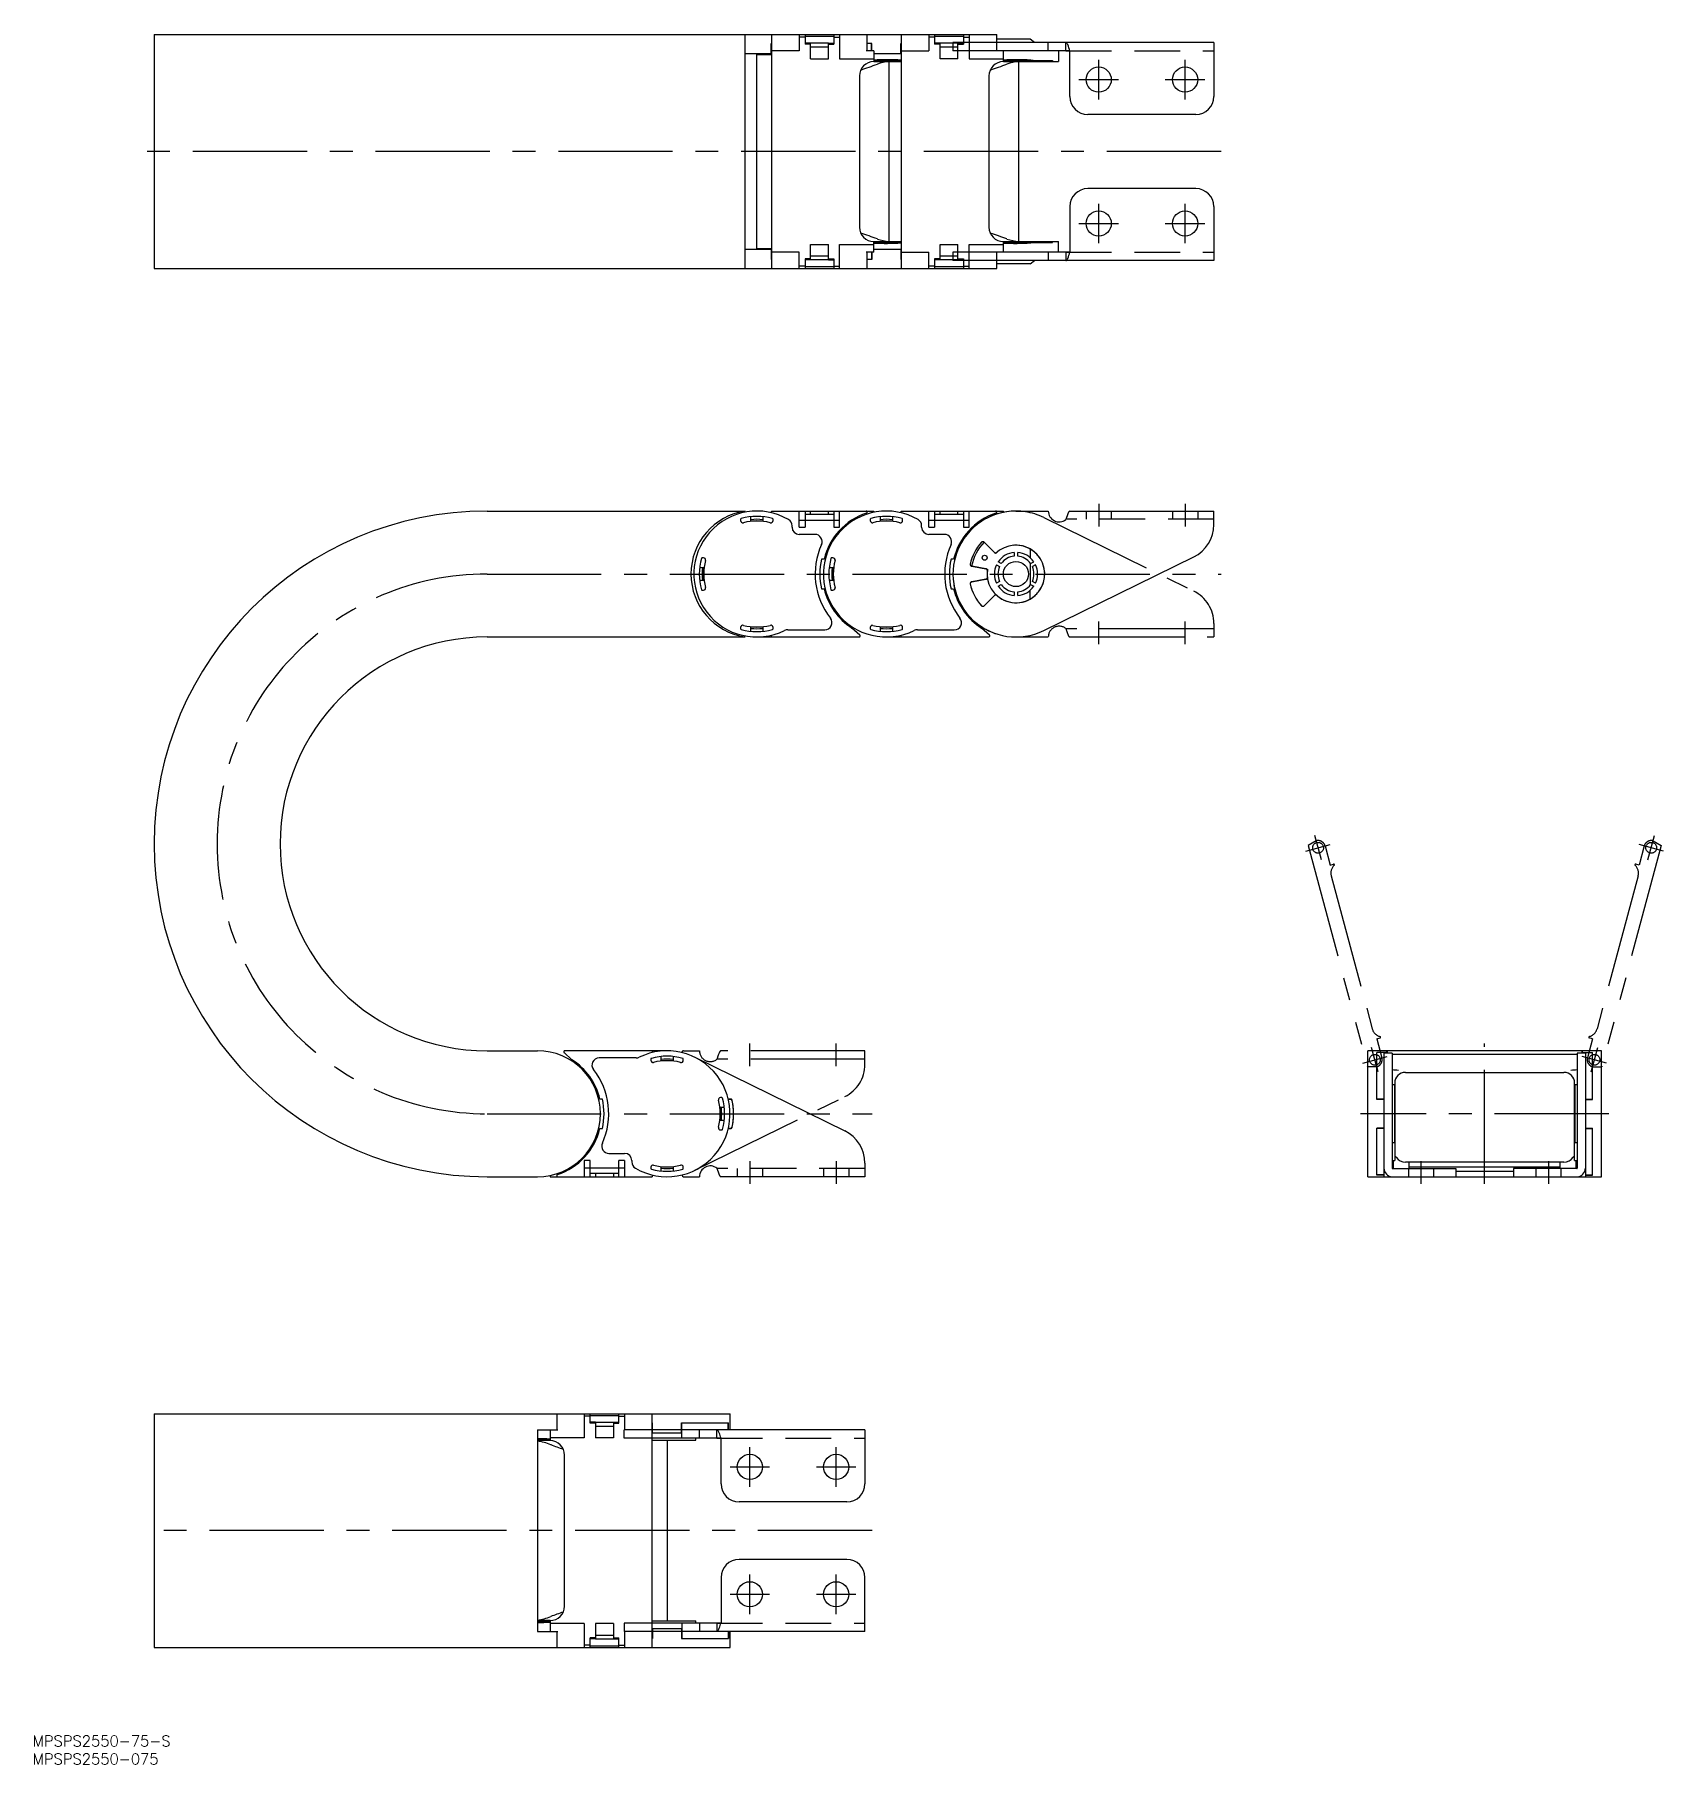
# Model space of a CAD drawing. Extents: x -176 to 277, y -181 to 300.
import ezdxf

# ---------------------------------------------------------------- set-up
doc = ezdxf.new("R2010")
doc.units = 0
for name, pattern in [('CENTER', [50.8, 31.75, -6.35, 6.35, -6.35]), ('DASHED', [19.05, 12.7, -6.35]), ('PHANTOM', [63.5, 31.75, -6.35, 6.35, -6.35, 6.35, -6.35])]:
    doc.linetypes.add(name, pattern=pattern)
doc.layers.get('0').update_dxf_attribs({"linetype": 'CONTINUOUS'})
doc.layers.add('CENTER', color=1, linetype='CENTER')
doc.styles.get("Standard").update_dxf_attribs({"font": 'txt.shx', "height": 3, "bigfont": 'bigfont.shx'})

msp = doc.modelspace()

# ---------------------------------------------------------------- linework, layer by layer
at = {"color": 7, "linetype": 'CONTINUOUS'}
for p, q in [((-142.52, 299.91), (91.61, 299.91)), ((-142.52, 299.91), (-142.52, 234.91)), ((21.7, 234.91), (21.7, 299.91)), ((29.05, 299.91), (29.05, 234.91)), ((36.75, 299.91), (36.75, 295.41)), ((38.35, 299.24), (36.75, 299.24)), ((38.35, 299.91), (38.35, 297.24)), ((46.35, 299.41), (38.35, 299.41)), ((46.35, 299.91), (46.35, 297.24)), ((46.35, 299.24), (47.95, 299.24)), ((47.95, 299.91), (47.95, 293.21)), ((55.61, 295.41), (55.61, 299.91)), ((65.05, 299.91), (65.05, 234.91)), ((72.75, 299.91), (72.75, 295.41)), ((74.35, 299.24), (72.75, 299.24)), ((74.35, 299.91), (74.35, 297.24)), ((82.35, 299.41), (74.35, 299.41)), ((82.35, 299.91), (82.35, 297.24)), ((82.35, 299.24), (83.95, 299.24)), ((83.95, 299.91), (83.95, 293.21)), ((91.61, 295.41), (91.61, 299.91)), ((100.95, 298.61), (91.61, 298.61)), ((102.07, 297.71), (100.95, 298.61)), ((28.95, 294.61), (21.7, 294.61)), ((24.95, 294.41), (29.05, 294.41)), ((24.95, 240.41), (24.95, 294.41)), ((28.95, 294.61), (28.95, 297.41)), ((29.05, 297.41), (28.95, 297.41)), ((36.75, 295.41), (28.95, 295.41)), ((39.85, 297.52), (38.35, 297.52)), ((39.85, 297.24), (38.35, 297.24)), ((39.85, 293.21), (39.85, 297.52)), ((44.85, 297.51), (39.85, 297.51)), ((44.85, 296.46), (39.85, 296.46)), ((44.85, 293.21), (44.85, 297.52)), ((44.85, 297.52), (46.35, 297.52)), ((44.85, 297.24), (46.35, 297.24)), ((57.45, 295.41), (55.31, 295.41)), ((56.95, 297.41), (55.61, 297.41)), ((56.85, 295.41), (56.85, 297.41)), ((56.95, 295.41), (56.95, 297.41)), ((57.45, 295.41), (57.45, 292.41)), ((64.95, 294.61), (57.45, 294.61)), ((64.95, 294.61), (64.95, 297.41)), ((65.05, 297.41), (64.95, 297.41)), ((64.95, 295.41), (72.75, 295.41)), ((75.85, 297.52), (74.35, 297.52)), ((75.85, 297.24), (74.35, 297.24)), ((75.85, 293.21), (75.85, 297.52)), ((80.85, 297.51), (75.85, 297.51)), ((80.85, 296.46), (75.85, 296.46)), ((151.95, 297.71), (79.45, 297.71)), ((79.45, 297.71), (79.45, 295.41)), ((110.81, 295.41), (79.45, 295.41)), ((80.85, 293.21), (80.85, 297.52)), ((80.85, 297.52), (82.35, 297.52)), ((80.85, 297.24), (82.35, 297.24)), ((93.45, 292.41), (93.45, 295.41)), ((105.95, 295.41), (105.95, 297.71)), ((108.75, 295.41), (108.75, 292.41)), ((110.81, 295.41), (110.81, 297.71)), ((111.95, 295.36), (110.81, 295.41)), ((111.95, 282.71), (111.95, 295.36)), ((151.95, 297.71), (151.95, 282.71)), ((39.85, 293.21), (44.85, 293.21)), ((47.95, 293.21), (57.45, 293.21)), ((57.45, 292.71), (65.05, 292.71)), ((57.45, 292.41), (65.05, 292.41)), ((61.76, 242.41), (61.76, 292.41)), ((80.85, 293.21), (75.85, 293.21)), ((83.95, 293.21), (93.45, 293.21)), ((93.45, 292.71), (107.11, 292.71)), ((93.45, 292.41), (108.75, 292.41)), ((97.76, 242.41), (97.76, 292.41)), ((107.11, 292.71), (107.11, 292.41)), ((53.45, 288.41), (53.45, 246.41)), ((89.45, 288.41), (89.45, 246.41)), ((146.95, 277.71), (116.95, 277.71)), ((146.95, 257.11), (116.95, 257.11)), ((111.95, 252.11), (111.95, 239.46)), ((151.95, 252.11), (151.95, 237.11)), ((29.05, 240.41), (24.95, 240.41)), ((39.85, 241.61), (44.85, 241.61)), ((39.85, 237.3), (39.85, 241.61)), ((44.85, 237.3), (44.85, 241.61)), ((47.95, 234.91), (47.95, 241.61)), ((47.95, 241.61), (57.45, 241.61)), ((57.45, 242.41), (65.05, 242.41)), ((57.45, 239.41), (57.45, 242.41)), ((57.45, 242.11), (65.05, 242.11)), ((75.85, 237.3), (75.85, 241.61)), ((75.85, 241.61), (80.85, 241.61)), ((80.85, 237.3), (80.85, 241.61)), ((83.95, 241.61), (93.45, 241.61)), ((83.95, 234.91), (83.95, 241.61)), ((93.45, 242.41), (108.75, 242.41)), ((93.45, 239.41), (93.45, 242.41)), ((93.45, 242.11), (107.11, 242.11)), ((107.11, 242.11), (107.11, 242.41)), ((108.75, 239.41), (108.75, 242.41)), ((28.95, 240.21), (21.7, 240.21)), ((28.95, 240.21), (28.95, 237.41)), ((36.75, 239.41), (28.95, 239.41)), ((29.05, 237.41), (28.95, 237.41)), ((36.75, 234.91), (36.75, 239.41)), ((38.35, 235.58), (36.75, 235.58)), ((39.85, 237.58), (38.35, 237.58)), ((38.35, 237.58), (38.35, 234.91)), ((39.85, 237.3), (38.35, 237.3)), ((44.85, 238.36), (39.85, 238.36)), ((44.85, 237.31), (39.85, 237.31)), ((44.85, 237.58), (46.35, 237.58)), ((44.85, 237.3), (46.35, 237.3)), ((46.35, 237.58), (46.35, 234.91)), ((46.35, 235.58), (47.95, 235.58)), ((57.45, 239.41), (55.31, 239.41)), ((55.61, 234.91), (55.61, 239.41)), ((56.95, 237.41), (55.61, 237.41)), ((56.85, 239.41), (56.85, 237.41)), ((56.95, 239.41), (56.95, 237.41)), ((64.95, 240.21), (57.45, 240.21)), ((64.95, 240.21), (64.95, 237.41)), ((64.95, 239.41), (72.75, 239.41)), ((65.05, 237.41), (64.95, 237.41)), ((72.75, 234.91), (72.75, 239.41)), ((74.35, 235.58), (72.75, 235.58)), ((75.85, 237.58), (74.35, 237.58)), ((74.35, 237.58), (74.35, 234.91)), ((75.85, 237.3), (74.35, 237.3)), ((80.85, 238.36), (75.85, 238.36)), ((80.85, 237.31), (75.85, 237.31)), ((110.81, 239.41), (79.45, 239.41)), ((79.45, 239.41), (79.45, 237.11)), ((151.95, 237.11), (79.45, 237.11)), ((80.85, 237.58), (82.35, 237.58)), ((80.85, 237.3), (82.35, 237.3)), ((82.35, 237.58), (82.35, 234.91)), ((82.35, 235.58), (83.95, 235.58)), ((91.61, 234.91), (91.61, 239.41)), ((100.95, 236.21), (91.61, 236.21)), ((100.95, 236.21), (102.07, 237.11)), ((105.95, 239.41), (105.95, 237.11)), ((111.95, 239.46), (110.81, 239.41)), ((110.81, 239.41), (110.81, 237.11)), ((-142.52, 234.91), (91.61, 234.91)), ((46.35, 235.41), (38.35, 235.41)), ((82.35, 235.41), (74.35, 235.41)), ((-50.02, 167.5), (21.7, 167.5)), ((20.45, 165.2), (20.45, 164.85)), ((23.2, 165.9), (23.2, 164.8)), ((23.2, 164.8), (26.7, 164.8)), ((26.7, 164.8), (26.7, 165.9)), ((29.05, 167.5), (57.45, 167.5)), ((29.05, 167.01), (29.05, 167.5)), ((29.45, 164.85), (29.45, 165.2)), ((36.75, 163), (36.75, 167.5)), ((36.75, 165), (47.95, 165)), ((38.35, 167.5), (38.35, 163)), ((46.35, 166.5), (38.35, 166.5)), ((39.85, 166.5), (39.85, 167.5)), ((44.85, 166.5), (44.85, 167.5)), ((46.35, 167.5), (46.35, 163)), ((47.95, 163), (47.95, 167.5)), ((56.45, 165.2), (56.45, 164.85)), ((57.45, 167.15), (57.45, 167.5)), ((59.2, 165.9), (59.2, 164.8)), ((59.2, 164.8), (62.7, 164.8)), ((62.7, 164.8), (62.7, 165.9)), ((65.05, 167.5), (93.45, 167.5)), ((65.05, 167.01), (65.05, 167.5)), ((65.45, 164.85), (65.45, 165.2)), ((72.75, 163), (72.75, 167.5)), ((72.75, 165), (83.95, 165)), ((74.35, 167.5), (74.35, 163)), ((82.35, 166.5), (74.35, 166.5)), ((75.85, 166.5), (75.85, 167.5)), ((80.85, 166.5), (80.85, 167.5)), ((82.35, 167.5), (82.35, 163)), ((83.95, 163), (83.95, 167.5)), ((93.45, 167.15), (93.45, 167.5)), ((96.95, 167.5), (105.95, 167.5)), ((111.95, 167.5), (151.95, 167.5)), ((151.95, 163.73), (151.95, 167.5)), ((34.75, 163), (34.75, 163.39)), ((36.75, 163), (38.35, 163)), ((41.09, 161), (36.75, 161)), ((46.35, 163), (47.95, 163)), ((70.75, 163), (70.75, 163.39)), ((72.75, 163), (74.35, 163)), ((77.09, 161), (72.75, 161)), ((82.35, 163), (83.95, 163)), ((91.29, 155.66), (88.12, 158.83)), ((10.1, 154.5), (9.75, 154.5)), ((43.63, 154.1), (42.91, 154.1)), ((46.1, 154.5), (45.75, 154.5)), ((79.63, 154.1), (78.91, 154.1)), ((96.45, 155.98), (96.45, 154.97)), ((97.45, 154.97), (97.45, 155.98)), ((100.95, 156.93), (100.95, 154.47)), ((104.66, 134.29), (146.36, 154.75)), ((10.15, 151.75), (9.05, 151.75)), ((10.15, 148.25), (10.15, 151.75)), ((46.15, 151.75), (45.05, 151.75)), ((46.15, 148.25), (46.15, 151.75)), ((84.65, 152.17), (89.07, 151.39)), ((91.52, 152.56), (92.39, 152.05)), ((92.89, 152.92), (92.02, 153.42)), ((100.95, 153), (100.95, 147)), ((101.01, 152.92), (101.88, 153.42)), ((102.38, 152.56), (101.51, 152.05)), ((9.05, 148.25), (10.15, 148.25)), ((9.75, 145.5), (10.1, 145.5)), ((42.91, 145.9), (43.63, 145.9)), ((45.05, 148.25), (46.15, 148.25)), ((45.75, 145.5), (46.1, 145.5)), ((78.91, 145.9), (79.63, 145.9)), ((88.59, 148.53), (84.65, 147.83)), ((92.39, 147.95), (91.52, 147.44)), ((92.02, 146.58), (92.89, 147.08)), ((96.45, 145.03), (96.45, 144.02)), ((97.45, 144.02), (97.45, 145.03)), ((100.95, 143.07), (100.95, 145.53)), ((101.01, 147.08), (101.88, 146.58)), ((102.38, 147.44), (101.51, 147.95)), ((88.12, 141.17), (90.95, 144)), ((20.45, 135.15), (20.45, 134.8)), ((26.7, 135.2), (23.2, 135.2)), ((23.2, 135.2), (23.2, 134.1)), ((26.7, 134.1), (26.7, 135.2)), ((29.45, 134.8), (29.45, 135.15)), ((49.25, 136.8), (49.25, 136.99)), ((53.57, 133.02), (51.39, 134.99)), ((56.45, 135.15), (56.45, 134.8)), ((62.7, 135.2), (59.2, 135.2)), ((59.2, 135.2), (59.2, 134.1)), ((62.7, 134.1), (62.7, 135.2)), ((65.45, 134.8), (65.45, 135.15)), ((85.25, 136.8), (85.25, 136.99)), ((89.57, 133.02), (87.39, 134.99)), ((-50.02, 132.5), (21.7, 132.5)), ((24.95, 132.5), (53.37, 132.5)), ((29.05, 132.5), (29.05, 132.99)), ((33.55, 134.5), (43.83, 134.5)), ((60.95, 132.5), (89.37, 132.5)), ((65.05, 132.5), (65.05, 132.99)), ((69.55, 134.5), (79.83, 134.5)), ((-50.02, 17.5), (-36, 17.5)), ((-28.62, 16.98), (-26.44, 15.01)), ((0, 17.5), (-28.42, 17.5)), ((-8.6, 15.5), (-18.88, 15.5)), ((-4.5, 15.2), (-4.5, 14.85)), ((-4.1, 17.5), (-4.1, 17.01)), ((-1.75, 15.9), (-1.75, 14.8)), ((-1.75, 14.8), (1.75, 14.8)), ((1.75, 14.8), (1.75, 15.9)), ((4.5, 14.85), (4.5, 15.2)), ((7.71, 15.71), (49.41, -4.75)), ((259.7, 17.5), (194.7, 17.5)), ((194.7, -17.5), (194.7, 17.5)), ((197.2, 4), (197.2, 17.04)), ((200, 17.04), (197.2, 17.04)), ((199.2, 17.01), (197.2, 17.01)), ((199.2, 17.01), (199.2, -17.5)), ((201.5, 16.87), (199.2, 16.87)), ((200, 16.87), (200, 17.5)), ((200.2, 16.87), (200.2, 17.5)), ((201.5, 16.87), (201.5, -15.15)), ((201.5, 16.6), (252.9, 16.6)), ((252.9, 16.87), (252.9, -15.15)), ((255.2, 16.87), (252.9, 16.87)), ((254.2, 17.5), (254.2, 16.87)), ((254.4, 16.87), (254.4, 17.5)), ((254.4, 17.04), (257.2, 17.04)), ((255.2, 17.01), (255.2, -17.5)), ((255.2, 17.01), (257.2, 17.01)), ((257.2, 4), (257.2, 17.04)), ((259.7, -17.5), (259.7, 17.5)), ((-24.3, 13.2), (-24.3, 13.01)), ((205.2, 11.5), (249.2, 11.5)), ((202.1, 8), (201.5, 8)), ((202.1, 8), (202.1, -8)), ((202.2, 8.5), (202.2, -13)), ((252.2, -13), (252.2, 8.5)), ((252.3, 8), (252.3, -8)), ((252.9, 8), (252.3, 8)), ((-17.96, 4.1), (-18.68, 4.1)), ((14.8, 1.75), (14.8, -1.75)), ((15.9, 1.75), (14.8, 1.75)), ((15.2, 4.5), (14.85, 4.5)), ((17.01, 4.1), (17.64, 4.1)), ((199.2, 4.1), (197.2, 4.1)), ((199.2, 4), (197.2, 4)), ((255.2, 4.1), (257.2, 4.1)), ((255.2, 4), (257.2, 4)), ((-18.68, -4.1), (-17.96, -4.1)), ((14.8, -1.75), (15.9, -1.75)), ((14.85, -4.5), (15.2, -4.5)), ((17.64, -4.1), (17.01, -4.1)), ((197.2, -17.04), (197.2, -4)), ((199.2, -4), (197.2, -4)), ((199.2, -4.1), (197.2, -4.1)), ((255.2, -4), (257.2, -4)), ((255.2, -4.1), (257.2, -4.1)), ((257.2, -17.04), (257.2, -4)), ((201.5, -8), (202.1, -8)), ((252.3, -8), (252.9, -8)), ((-23, -13), (-23, -17.5)), ((-21.4, -13), (-23, -13)), ((-21.4, -17.5), (-21.4, -13)), ((-16.14, -11), (-11.8, -11)), ((-13.4, -17.5), (-13.4, -13)), ((-11.8, -13), (-13.4, -13)), ((-11.8, -13), (-11.8, -17.5)), ((-9.8, -13), (-9.8, -13.39)), ((55, -13.73), (55, -17.5)), ((201.5, -13), (202.24, -13)), ((201.9, -15.2), (201.9, -13)), ((249.2, -13.5), (205.2, -13.5)), ((206.2, -15.2), (206.2, -13.5)), ((248.2, -15.2), (248.2, -13.5)), ((252.16, -13), (252.9, -13)), ((252.5, -13), (252.5, -15.2)), ((-50.02, -17.5), (-36, -17.5)), ((-32.5, -17.15), (-32.5, -17.5)), ((-32.5, -17.5), (-4.1, -17.5)), ((-23, -15), (-11.8, -15)), ((-21.4, -16.5), (-13.4, -16.5)), ((-19.9, -16.5), (-19.9, -17.5)), ((-14.9, -16.5), (-14.9, -17.5)), ((-4.5, -14.85), (-4.5, -15.2)), ((-4.1, -17.01), (-4.1, -17.5)), ((1.75, -14.8), (-1.75, -14.8)), ((-1.75, -14.8), (-1.75, -15.9)), ((1.75, -15.9), (1.75, -14.8)), ((4.5, -15.2), (4.5, -14.85)), ((4.6, -17.5), (9, -17.5)), ((55, -17.5), (15, -17.5)), ((194.7, -17.5), (259.7, -17.5)), ((199.2, -17.01), (197.2, -17.01)), ((199.2, -17.04), (197.2, -17.04)), ((201.55, -15.2), (219.2, -15.2)), ((248.2, -14.8), (206.2, -14.8)), ((219.2, -15.2), (219.2, -17.5)), ((235.2, -16.09), (219.2, -16.09)), ((252.85, -15.2), (235.2, -15.2)), ((235.2, -15.2), (235.2, -17.5)), ((255.2, -17.01), (257.2, -17.01)), ((255.2, -17.04), (257.2, -17.04)), ((-142.52, -83.35), (17.5, -83.35)), ((-142.52, -83.35), (-142.52, -148.35)), ((-30.66, -83.35), (-30.66, -87.85)), ((-23, -83.35), (-23, -90.05)), ((-21.4, -84.02), (-23, -84.02)), ((-21.4, -86.02), (-21.4, -83.35)), ((-21.4, -83.85), (-13.4, -83.85)), ((-19.9, -85.73), (-21.4, -85.73)), ((-19.9, -86.02), (-21.4, -86.02)), ((-19.9, -85.73), (-19.9, -90.05)), ((-19.9, -85.75), (-14.9, -85.75)), ((-14.9, -85.73), (-14.9, -90.05)), ((-14.9, -85.73), (-13.4, -85.73)), ((-14.9, -86.02), (-13.4, -86.02)), ((-13.4, -86.02), (-13.4, -83.35)), ((-13.4, -84.02), (-11.8, -84.02)), ((-11.8, -83.35), (-11.8, -87.85)), ((-4.1, -148.35), (-4.1, -83.35)), ((-4.1, -85.85), (-4, -85.85)), ((-4, -88.65), (-4, -85.85)), ((4, -88.65), (4, -85.85)), ((4, -85.85), (17.04, -85.85)), ((4.1, -90.15), (4.1, -85.85)), ((17.01, -87.85), (17.01, -85.85)), ((17.04, -87.85), (17.04, -85.85)), ((17.5, -87.85), (17.5, -83.35)), ((-36, -87.85), (-36, -143.85)), ((-36, -87.85), (-30.36, -87.85)), ((-32.5, -90.55), (-36, -90.55)), ((-32.5, -90.85), (-36, -90.85)), ((-32.5, -87.85), (-32.5, -90.85)), ((-23, -90.05), (-32.5, -90.05)), ((-19.9, -86.8), (-14.9, -86.8)), ((-14.9, -90.05), (-19.9, -90.05)), ((55, -87.85), (-11.9, -87.85)), ((-11.9, -90.15), (-11.9, -87.85)), ((13.86, -90.15), (-11.9, -90.15)), ((-4.1, -90.75), (8, -90.75)), ((-4, -88.65), (4, -88.65)), ((0, -90.75), (0, -140.95)), ((8, -90.75), (8, -90.15)), ((9, -90.15), (9, -87.85)), ((13.86, -90.15), (13.86, -87.85)), ((15, -90.2), (13.86, -90.15)), ((15, -102.85), (15, -90.2)), ((55, -87.85), (55, -102.85)), ((-28.5, -136.85), (-28.5, -94.85)), ((50, -107.85), (20, -107.85)), ((50, -123.85), (20, -123.85)), ((15, -128.85), (15, -141.5)), ((55, -143.85), (55, -128.85)), ((-32.5, -140.85), (-36, -140.85)), ((-32.5, -141.15), (-36, -141.15)), ((-36, -143.85), (-30.36, -143.85)), ((-32.5, -140.85), (-32.5, -143.85)), ((-23, -141.65), (-32.5, -141.65)), ((-30.66, -143.85), (-30.66, -148.35)), ((-23, -141.65), (-23, -148.35)), ((-14.9, -141.65), (-19.9, -141.65)), ((-19.9, -141.65), (-19.9, -145.96)), ((-14.9, -141.65), (-14.9, -145.96)), ((13.86, -141.55), (-11.9, -141.55)), ((-11.9, -141.55), (-11.9, -143.85)), ((55, -143.85), (-11.9, -143.85)), ((-11.8, -143.85), (-11.8, -148.35)), ((-4.1, -140.95), (8, -140.95)), ((-4, -143.05), (4, -143.05)), ((-4, -143.05), (-4, -145.85)), ((4, -143.05), (4, -145.85)), ((4.1, -141.55), (4.1, -145.85)), ((8, -141.55), (8, -140.95)), ((9, -141.55), (9, -143.85)), ((15, -141.5), (13.86, -141.55)), ((13.86, -141.55), (13.86, -143.85)), ((17.01, -143.85), (17.01, -145.85)), ((17.04, -143.85), (17.04, -145.85)), ((17.5, -148.35), (17.5, -143.85)), ((-142.52, -148.35), (17.5, -148.35)), ((-21.4, -147.68), (-23, -147.68)), ((-21.4, -148.35), (-21.4, -145.68)), ((-19.9, -145.68), (-21.4, -145.68)), ((-19.9, -145.96), (-21.4, -145.96)), ((-21.4, -147.85), (-13.4, -147.85)), ((-19.9, -144.89), (-14.9, -144.89)), ((-19.9, -145.95), (-14.9, -145.95)), ((-14.9, -145.68), (-13.4, -145.68)), ((-14.9, -145.96), (-13.4, -145.96)), ((-13.4, -148.35), (-13.4, -145.68)), ((-13.4, -147.68), (-11.8, -147.68)), ((-4.1, -145.85), (-4, -145.85)), ((4, -145.85), (17.04, -145.85))]:
    msp.add_line(p, q, dxfattribs=at)
at = {"color": 3, "linetype": 'DASHED'}
for p, q in [((110.81, 295.41), (151.95, 295.41)), ((110.81, 239.41), (151.95, 239.41)), ((151.95, 165.2), (110.83, 165.2)), ((116.45, 167.5), (116.45, 165.2)), ((123.45, 167.5), (123.45, 165.2)), ((140.45, 167.5), (140.45, 165.2)), ((147.45, 167.5), (147.45, 165.2)), ((55, -15.2), (13.88, -15.2)), ((19.5, -15.2), (19.5, -17.5)), ((26.5, -15.2), (26.5, -17.5)), ((43.5, -15.2), (43.5, -17.5)), ((50.5, -15.2), (50.5, -17.5)), ((206, -15.2), (206, -17.5)), ((213, -15.2), (213, -17.5)), ((241.4, -15.2), (241.4, -17.5)), ((248.4, -15.2), (248.4, -17.5)), ((13.86, -90.15), (55, -90.15)), ((13.86, -141.55), (55, -141.55))]:
    msp.add_line(p, q, dxfattribs=at)
at = {"color": 3, "linetype": 'PHANTOM'}
for p, q in [((104.66, 165.71), (146.36, 145.25)), ((88.12, 158.83), (90.95, 156)), ((88.59, 151.47), (84.65, 152.17)), ((84.65, 147.83), (88.59, 148.53)), ((90.95, 144), (88.12, 141.17)), ((151.95, 134.8), (110.83, 134.8)), ((119.95, 130.5), (119.95, 136.8)), ((143.95, 130.5), (143.95, 136.8)), ((151.95, 136.27), (151.95, 132.5)), ((96.95, 132.5), (105.95, 132.5)), ((111.95, 132.5), (151.95, 132.5)), ((181.82, 70.54), (180.01, 77.3)), ((272.58, 70.54), (274.39, 77.3)), ((177.53, 73.02), (184.29, 74.83)), ((180.39, 75.85), (178.15, 74.56)), ((178.15, 74.56), (194.63, 13.07)), ((182.84, 74.44), (184.27, 69.13)), ((276.25, 74.56), (259.77, 13.07)), ((276.87, 73.02), (270.11, 74.83)), ((271.56, 74.44), (270.13, 69.13)), ((274.01, 75.85), (276.25, 74.56)), ((184.27, 69.13), (185.19, 69.37)), ((270.13, 69.13), (269.21, 69.37)), ((184.56, 66.1), (195.95, 23.6)), ((269.84, 66.1), (258.45, 23.6)), ((23, 13.2), (23, 19.5)), ((47, 13.2), (47, 19.5)), ((197.21, 20.83), (198.13, 21.08)), ((197.21, 20.83), (198.63, 15.52)), ((257.19, 20.83), (255.77, 15.52)), ((257.19, 20.83), (256.27, 21.08)), ((4.6, 17.5), (9, 17.5)), ((55, 15.2), (13.88, 15.2)), ((55, 17.5), (15, 17.5)), ((55, 13.73), (55, 17.5)), ((193.32, 14.09), (200.08, 15.91)), ((197.61, 11.62), (195.79, 18.38)), ((261.08, 14.09), (254.32, 15.91)), ((256.79, 11.62), (258.61, 18.38)), ((197.22, 13.07), (194.63, 13.07)), ((257.18, 13.07), (259.77, 13.07)), ((7.71, -15.71), (49.41, 4.75)), ((17.64, 4.1), (17.01, 4.1)), ((17.01, -4.1), (17.64, -4.1))]:
    msp.add_line(p, q, dxfattribs=at)
at = {"color": 7, "linetype": 'CONTINUOUS'}
for centre, radius in [((119.95, 287.41), 3.5), ((143.95, 287.41), 3.5), ((119.95, 247.41), 3.5), ((143.95, 247.41), 3.5), ((88.26, 154.53), 0.7), ((96.95, 150), 3.5), ((23, -98.15), 3.5), ((47, -98.15), 3.5), ((23, -133.55), 3.5), ((47, -133.55), 3.5)]:
    msp.add_circle(centre, radius, dxfattribs=at)
at = {"color": 3, "linetype": 'PHANTOM'}
for centre in [(180.91, 73.92), (273.49, 73.92), (196.7, 15), (257.7, 15)]:
    msp.add_circle(centre, 1.5, dxfattribs=at)
at = {"color": 7, "linetype": 'CONTINUOUS'}
for centre, radius, start, end in [((110.77, 297.32), 0.394, 37.7329, 83.868), ((109.16, 296.16), 2.38, 23.9662, 35.9791), ((99.32, 291.94), 13.09, 15.1412, 23.3489), ((57.45, 288.41), 4, 90, 180), ((-6.06, 465.39), 185.27, 288.8544, 290.3767), ((61, 228), 64.93, 86.4232, 93.1337), ((62.94, 278.48), 13.98, 94.8763, 108.7742), ((93.45, 288.41), 4, 90, 180), ((29.94, 465.39), 185.27, 288.8544, 290.3767), ((97, 228), 64.93, 86.4232, 93.1337), ((98.94, 278.48), 13.98, 94.8763, 108.7742), ((104.54, 354.94), 62.23, 266.7884, 269.3439), ((116.95, 282.71), 5, 180, 270), ((146.95, 282.71), 5, 270, 0), ((116.95, 252.11), 5, 90, 180), ((146.95, 252.11), 5, 0, 90), ((57.45, 246.41), 4, 180, 270), ((93.45, 246.41), 4, 180, 270), ((-6.06, 69.43), 185.27, 69.6233, 71.1456), ((61, 306.82), 64.93, 266.8663, 273.5768), ((62.94, 256.34), 13.98, 251.2258, 265.1237), ((29.94, 69.43), 185.27, 69.6233, 71.1456), ((97, 306.82), 64.93, 266.8663, 273.5768), ((98.94, 256.34), 13.98, 251.2258, 265.1237), ((104.54, 179.88), 62.23, 90.6561, 93.2116), ((110.77, 237.5), 0.394, 276.132, 322.2671), ((109.16, 238.66), 2.38, 324.0209, 336.0338), ((99.32, 242.88), 13.09, 336.6511, 344.8588), ((-50.02, 75), 92.5, 90, 270), ((24.35, 150), 17.7, 98.6214, 261.3786), ((24.95, 150), 17.5, 59.7864, 296.177), ((20.65, 165.2), 0.2, 105.7924, 180), ((21.05, 164.85), 0.6, 180, 284.7186), ((24.95, 150), 16, 74.2076, 105.7924), ((24.95, 150), 14.75, 75.2814, 104.7186), ((24.95, 150), 15.2, 83.3888, 96.6112), ((28.85, 164.85), 0.6, 255.2814, 0), ((29.25, 165.2), 0.2, 0, 74.2076), ((32.75, 163.39), 2, 0, 59.7864), ((60.95, 150), 17.5, 59.7864, 296.177), ((60.95, 150), 17.8, 108.1441, 166.6831), ((55.31, 167.2), 0.3, 288.1441, 90), ((56.65, 165.2), 0.2, 105.7924, 180), ((57.05, 164.85), 0.6, 180, 284.7186), ((60.95, 150), 16, 74.2076, 105.7924), ((60.95, 150), 14.75, 75.2814, 104.7186), ((60.95, 150), 15.2, 83.3888, 96.6112), ((64.85, 164.85), 0.6, 255.2814, 0), ((65.25, 165.2), 0.2, 0, 74.2076), ((68.75, 163.39), 2, 0, 59.7864), ((96.95, 150), 17.5, 90, 296.1419), ((96.95, 150), 17.8, 108.1441, 166.6831), ((91.31, 167.2), 0.3, 288.1441, 90), ((108.95, 167.5), 3, 180, 308.4332), ((123.81, 161.56), 13.48, 155.3563, 164.5545), ((112.14, 166.86), 0.664, 106.5249, 151.4336), ((141.95, 163.73), 10, 296.1419, 0), ((36.75, 163), 2, 180, 270), ((41.09, 159), 2, 335.6164, 90), ((72.75, 163), 2, 180, 270), ((77.09, 159), 2, 335.6164, 90), ((96.95, 150), 13, 137.2924, 167.7076), ((96.95, 150), 12.5, 135.0005, 169.9995), ((87.76, 158.48), 0.5, 45, 137.2924), ((24.95, 150), 16, 164.2076, 195.7924), ((9.75, 154.3), 0.2, 90, 164.2076), ((10.1, 153.9), 0.6, 345.2814, 90), ((60.95, 150), 19.8, 155.6164, 218.2626), ((60.95, 150), 18.5, 167.1957, 192.8043), ((60.95, 150), 16, 164.2076, 195.7924), ((45.75, 154.3), 0.2, 90, 164.2076), ((46.1, 153.9), 0.6, 345.2814, 90), ((96.95, 150), 19.8, 155.6164, 218.2626), ((96.95, 150), 18.5, 167.1957, 192.8043), ((96.95, 150), 8, 170, 135), ((91.3, 156.35), 0.5, 225, 311.6277), ((96.95, 150), 6, 94.7802, 145.2198), ((96.95, 150), 5, 95.7392, 144.2608), ((96.95, 150), 6, 34.7802, 85.2198), ((96.95, 150), 5, 35.7392, 84.2608), ((24.95, 150), 15.2, 173.3888, 186.6112), ((24.95, 150), 14.75, 165.2814, 194.7186), ((60.95, 150), 15.2, 173.3888, 186.6112), ((60.95, 150), 14.75, 165.2814, 194.7186), ((84.74, 152.66), 0.5, 167.7076, 260), ((88.51, 150.98), 0.5, 353.3723, 80), ((88.51, 149.02), 0.5, 280, 6.6277), ((96.95, 150), 6, 154.7802, 205.2198), ((96.95, 150), 5, 155.7392, 204.2608), ((96.95, 150), 5, 335.7392, 24.2608), ((96.95, 150), 6, 334.7802, 25.2198), ((9.75, 145.7), 0.2, 195.7924, 270), ((10.1, 146.1), 0.6, 270, 14.7186), ((60.95, 150), 17.8, 193.3169, 237.5148), ((45.75, 145.7), 0.2, 195.7924, 270), ((46.1, 146.1), 0.6, 270, 14.7186), ((96.95, 150), 17.8, 193.3169, 237.5148), ((84.74, 147.34), 0.5, 100, 192.2924), ((96.95, 150), 13, 192.2924, 222.7076), ((96.95, 150), 6, 214.7802, 265.2198), ((96.95, 150), 5, 215.7392, 264.2608), ((96.95, 150), 5, 275.7392, 324.2608), ((96.95, 150), 6, 274.7802, 325.2198), ((87.76, 141.52), 0.5, 222.7076, 315), ((91.3, 143.65), 0.5, 48.3723, 135), ((21.05, 135.15), 0.6, 75.2814, 180), ((20.65, 134.8), 0.2, 180, 254.2076), ((24.95, 150), 14.75, 255.2814, 284.7186), ((24.95, 150), 15.2, 263.3888, 276.6112), ((28.85, 135.15), 0.6, 0, 104.7186), ((29.25, 134.8), 0.2, 285.7924, 0), ((43.83, 136.5), 2, 270, 38.2626), ((48.95, 136.8), 0.3, 325.7282, 0), ((57.05, 135.15), 0.6, 75.2814, 180), ((56.65, 134.8), 0.2, 180, 254.2076), ((60.95, 150), 14.75, 255.2814, 284.7186), ((60.95, 150), 15.2, 263.3888, 276.6112), ((64.85, 135.15), 0.6, 0, 104.7186), ((65.25, 134.8), 0.2, 285.7924, 0), ((79.83, 136.5), 2, 270, 38.2626), ((84.95, 136.8), 0.3, 325.7282, 0), ((-50.02, 75), 57.5, 90, 270), ((24.95, 150), 16, 254.2076, 285.7924), ((33.55, 132.5), 2, 90, 116.177), ((53.37, 132.8), 0.3, 270, 48), ((60.95, 150), 16, 254.2076, 285.7924), ((69.55, 132.5), 2, 90, 116.177), ((89.37, 132.8), 0.3, 270, 48), ((-36, 0), 17.5, 270, 90), ((-28.42, 17.2), 0.3, 90, 228), ((-36, 0), 17.8, 13.3169, 57.5148), ((-18.88, 13.5), 2, 90, 218.2626), ((0, 0), 17.5, 239.7864, 116.177), ((-8.6, 17.5), 2, 270, 296.177), ((-4.3, 15.2), 0.2, 105.7924, 180), ((-3.9, 14.85), 0.6, 180, 284.7186), ((0, 0), 16, 74.2076, 105.7924), ((0, 0), 14.75, 75.2814, 104.7186), ((0, 0), 15.2, 83.3888, 96.6112), ((3.9, 14.85), 0.6, 255.2814, 0), ((4.3, 15.2), 0.2, 0, 74.2076), ((-24, 13.2), 0.3, 145.7282, 180), ((-36, 0), 19.8, 335.6164, 38.2626), ((201.06, -6.34), 18.52, 83.2533, 88.6301), ((205.2, 8.5), 3, 90, 180), ((249.2, 8.5), 3, 0, 90), ((253.34, -6.34), 18.52, 91.3699, 96.7467), ((-36, 0), 18.5, 347.1957, 12.8043), ((14.85, 3.9), 0.6, 90, 194.7186), ((0, 0), 14.75, 345.2814, 14.7186), ((0, 0), 15.2, 353.3888, 6.6112), ((15.2, 4.3), 0.2, 15.7924, 90), ((0, 0), 16, 344.2076, 15.7924), ((17.64, 3.6), 0.5, 11.537, 90), ((0, 0), 18.5, 348.463, 11.537), ((-36, 0), 17.8, 288.1441, 346.6831), ((14.85, -3.9), 0.6, 165.2814, 270), ((15.2, -4.3), 0.2, 270, 344.2076), ((17.64, -3.6), 0.5, 270, 348.463), ((45, -13.73), 10, 0, 63.8581), ((-16.14, -9), 2, 155.6164, 270), ((-11.8, -13), 2, 0, 90), ((-7.8, -13.39), 2, 180, 239.7864), ((-3.9, -14.85), 0.6, 75.2814, 180), ((0, 0), 14.75, 255.2814, 284.7186), ((3.9, -14.85), 0.6, 0, 104.7186), ((257.7, -15), 55.5, 177.0699, 177.9348), ((202.47, -12.17), 0.2, 31.5255, 177.0699), ((205.2, -10.5), 3, 211.5255, 270), ((249.2, -10.5), 3, 270, 328.4745), ((251.93, -12.17), 0.2, 2.9301, 148.4745), ((196.7, -15), 55.5, 2.0652, 2.9301), ((-30.36, -17.2), 0.3, 108.1441, 270), ((-4.3, -15.2), 0.2, 180, 254.2076), ((0, 0), 16, 254.2076, 285.7924), ((0, 0), 15.2, 263.3888, 276.6112), ((4.6, -17), 0.5, 181.478, 270), ((4.3, -15.2), 0.2, 285.7924, 0), ((12, -17.5), 3, 51.5668, 180), ((26.86, -11.56), 13.48, 195.4455, 204.6437), ((15.19, -16.86), 0.664, 208.5664, 253.4751), ((201.55, -15.15), 2.35, 180, 270), ((201.55, -15.15), 0.05, 180, 270), ((252.85, -15.15), 2.35, 270, 0), ((252.85, -15.15), 0.05, 270, 0), ((-36.21, -160.46), 70.13, 86.9657, 89.8266), ((-37.93, -105.38), 14.54, 67.265, 82.3884), ((-32.5, -94.85), 4, 0, 90), ((13.84, -88.17), 0.329, 48.6051, 85.7205), ((13.14, -88.86), 1.31, 26.1122, 45.2263), ((8.53, -91.15), 6.45, 22.3547, 26.3843), ((-4.4, -95.83), 20.2, 16.2035, 20.6957), ((-9.22, -32.69), 63.61, 248.7189, 252.0161), ((20, -102.85), 5, 180, 270), ((50, -102.85), 5, 270, 0), ((20, -128.85), 5, 90, 180), ((50, -128.85), 5, 0, 90), ((-32.5, -136.85), 4, 270, 0), ((-9.22, -199), 63.61, 107.9839, 111.2811), ((-37.93, -126.32), 14.54, 277.6116, 292.735), ((-36.21, -71.24), 70.13, 270.1734, 273.0343), ((13.84, -143.52), 0.329, 274.2795, 311.3949), ((13.14, -142.83), 1.31, 314.7737, 333.8878), ((8.53, -140.54), 6.45, 333.6157, 337.6453), ((-4.4, -135.86), 20.2, 339.3043, 343.7965)]:
    msp.add_arc(centre, radius, start, end, dxfattribs=at)
at = {"color": 3, "linetype": 'PHANTOM'}
for centre, radius, start, end in [((96.95, 150), 17.5, 63.8581, 270), ((96.95, 150), 13, 137.2924, 167.7076), ((87.76, 158.48), 0.5, 45, 137.2924), ((91.3, 156.35), 0.5, 225, 311.6277), ((96.95, 150), 8, 228.3723, 131.6277), ((84.74, 152.66), 0.5, 167.7076, 260), ((88.51, 150.98), 0.5, 353.3723, 80), ((88.51, 149.02), 0.5, 280, 6.6277), ((96.95, 150), 8, 173.3723, 186.6277), ((84.74, 147.34), 0.5, 100, 192.2924), ((96.95, 150), 13, 192.2924, 222.7076), ((141.95, 136.27), 10, 360, 63.8581), ((87.76, 141.52), 0.5, 222.7076, 315), ((91.3, 143.65), 0.5, 48.3723, 135), ((108.95, 132.5), 3, 51.5668, 180), ((123.81, 138.44), 13.48, 195.4455, 204.6437), ((112.14, 133.14), 0.664, 208.5664, 253.4751), ((180.91, 73.92), 2, 14.89, 105.0009), ((273.49, 73.92), 2, 74.9991, 165.11), ((187.46, 66.88), 3, 133.9552, 195), ((185.24, 69.18), 0.2, 313.9552, 105.0002), ((269.16, 69.18), 0.2, 74.9998, 226.0448), ((266.94, 66.88), 3, 345, 46.0448), ((198.85, 24.38), 3, 195, 256.0451), ((198.08, 21.27), 0.2, 285.0002, 76.0451), ((256.33, 21.27), 0.2, 103.9549, 254.9998), ((255.55, 24.38), 3, 283.9549, 345), ((4.6, 17), 0.5, 90, 178.522), ((12, 17.5), 3, 180, 308.4332), ((26.86, 11.56), 13.48, 155.3563, 164.5545), ((15.19, 16.86), 0.664, 106.5249, 151.4336), ((196.7, 15), 2, 285.0002, 15.0601), ((257.7, 15), 2, 164.9399, 254.9998), ((45, 13.73), 10, 296.1419, 0), ((17.64, 3.6), 0.5, 11.537, 90), ((0, 0), 18.5, 348.463, 11.537), ((17.64, -3.6), 0.5, 270, 348.463)]:
    msp.add_arc(centre, radius, start, end, dxfattribs=at)
at = {"layer": 'CENTER', "color": 1, "linetype": 'CENTER'}
for p, q in [((119.95, 281.91), (119.95, 292.91)), ((143.95, 281.91), (143.95, 292.91)), ((114.45, 287.41), (125.45, 287.41)), ((138.45, 287.41), (149.45, 287.41)), ((153.95, 267.41), (-144.52, 267.41)), ((119.95, 241.91), (119.95, 252.91)), ((143.95, 241.91), (143.95, 252.91)), ((114.45, 247.41), (125.45, 247.41)), ((138.45, 247.41), (149.45, 247.41)), ((119.95, 169.5), (119.95, 163.2)), ((143.95, 169.5), (143.95, 163.2)), ((-50.02, 150), (153.95, 150)), ((227.2, -19.5), (227.2, 19.5)), ((-50.02, 0), (57, 0)), ((261.7, 0), (192.7, 0)), ((23, -13.2), (23, -19.5)), ((47, -13.2), (47, -19.5)), ((209.5, -13.2), (209.5, -19.5)), ((244.9, -13.2), (244.9, -19.5)), ((23, -103.65), (23, -92.65)), ((47, -103.65), (47, -92.65)), ((17.5, -98.15), (28.5, -98.15)), ((41.5, -98.15), (52.5, -98.15)), ((57, -115.85), (-144.52, -115.85)), ((23, -139.05), (23, -128.05)), ((47, -139.05), (47, -128.05)), ((17.5, -133.55), (28.5, -133.55)), ((41.5, -133.55), (52.5, -133.55))]:
    msp.add_line(p, q, dxfattribs=at)
msp.add_arc((-50.02, 75), 75, 90, 270, dxfattribs=at)

# ---------------------------------------------------------------- texts
at = {"color": 7, "linetype": 'CONTINUOUS'}
for s, p in [('MPSPS2550-75-S', (-176.26, -175.82)), ('MPSPS2550-075', (-176.26, -180.82))]:
    msp.add_text(s, height=3, dxfattribs=at).set_placement(p)

doc.saveas('drawing.dxf')
